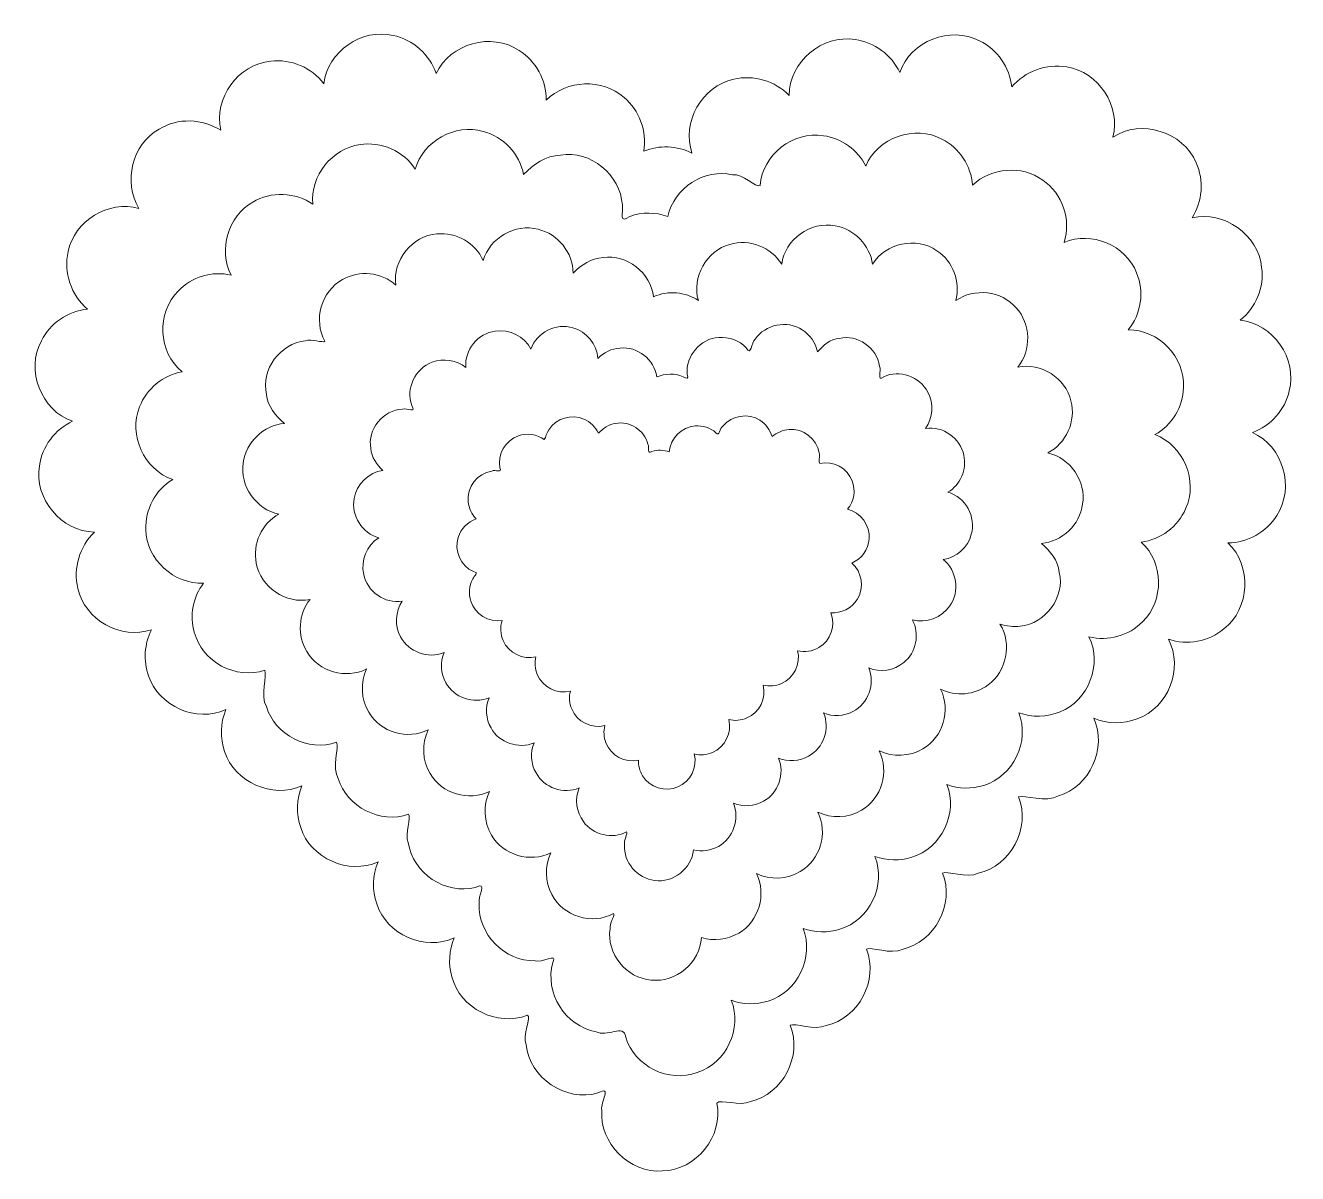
# Model space of a CAD drawing. Header units: centimetres. Extents: x -21.4 to 18.6, y -18.1 to 18.
import ezdxf

# ---------------------------------------------------------------- set-up
doc = ezdxf.new("R2010")
doc.units = ezdxf.units.CM
doc.header["$MEASUREMENT"] = 0
doc.layers.add('Layer 1', color=7, linetype='Continuous')

msp = doc.modelspace()

# ---------------------------------------------------------------- linework, layer by layer
at = {"layer": 'Layer 1', "color": 230, "lineweight": 0}
msp.add_open_spline([(14.52226, -1.30718), (15.0051, -2.22305), (14.51693, -3.47001), (13.54045, -3.81422), (13.54045, -3.81422), (13.10392, -3.98196), (12.60367, -3.97281), (12.17258, -3.79181), (12.17258, -3.79181), (12.60094, -4.72804), (12.05315, -5.93904), (11.06721, -6.23535), (11.06721, -6.23535), (10.68872, -6.45202), (9.98144, -6.20286), (9.81341, -6.2675), (9.81341, -6.2675), (10.20284, -7.23842), (9.56753, -8.43968), (8.54627, -8.66453), (8.54627, -8.66453), (8.20159, -8.83636), (7.54871, -8.57493), (7.42141, -8.6595), (7.42141, -8.6595), (7.81084, -9.63043), (7.17553, -10.83168), (6.15428, -11.05653), (6.15428, -11.05653), (5.80959, -11.22836), (5.15672, -10.96693), (5.02941, -11.0515), (5.02941, -11.0515), (5.41884, -12.02242), (4.78353, -13.22368), (3.76227, -13.44853), (3.76227, -13.44853), (3.41759, -13.62036), (2.76471, -13.35893), (2.63741, -13.4435), (2.63741, -13.4435), (3.02488, -14.41027), (2.39735, -15.60643), (1.38221, -15.83749), (1.38221, -15.83749), (1.06358, -16.01589), (0.44163, -15.73934), (0.33059, -15.89162), (0.33059, -15.89162), (0.54048, -16.9273), (-0.32225, -18.00016), (-1.37817, -18.01993), (-1.37817, -18.01993), (-2.41731, -18.10283), (-3.3731, -17.14466), (-3.28761, -16.10682), (-3.28761, -16.10682), (-3.34189, -15.84842), (-2.94499, -15.31549), (-3.41144, -15.57078), (-3.41144, -15.57078), (-4.42174, -15.86478), (-5.55722, -15.09514), (-5.66526, -14.05092), (-5.66526, -14.05092), (-5.78511, -13.76426), (-5.50108, -13.18497), (-5.62624, -13.12511), (-5.62624, -13.12511), (-6.57531, -13.50138), (-7.74556, -12.90787), (-8.00211, -11.92007), (-8.00211, -11.92007), (-8.11583, -11.52025), (-8.09093, -11.08274), (-7.92975, -10.69921), (-7.92975, -10.69921), (-8.85663, -11.11848), (-10.05094, -10.59441), (-10.36201, -9.62436), (-10.36201, -9.62436), (-10.51328, -9.20005), (-10.49697, -8.72047), (-10.32077, -8.30624), (-10.32077, -8.30624), (-11.24766, -8.7255), (-12.44197, -8.20144), (-12.75304, -7.23139), (-12.75304, -7.23139), (-12.90431, -6.80708), (-12.888, -6.3275), (-12.7118, -5.91326), (-12.7118, -5.91326), (-13.63813, -6.33224), (-14.8317, -5.80915), (-15.1435, -4.83999), (-15.1435, -4.83999), (-15.29505, -4.41614), (-15.27933, -3.93694), (-15.10387, -3.52276), (-15.10387, -3.52276), (-16.02777, -3.94198), (-17.21991, -3.42379), (-17.53506, -2.45783), (-17.53506, -2.45783), (-17.70601, -1.98893), (-17.6647, -1.45458), (-17.44089, -1.01046), (-17.44089, -1.01046), (-18.39995, -1.33719), (-19.53752, -0.70457), (-19.75549, 0.28777), (-19.75549, 0.28777), (-19.91345, 0.91788), (-19.70219, 1.60959), (-19.23645, 2.05992), (-19.23645, 2.05992), (-20.27872, 2.07454), (-21.14201, 3.11472), (-20.96342, 4.14178), (-20.96342, 4.14178), (-20.88275, 4.74483), (-20.4757, 5.28878), (-19.92206, 5.53991), (-19.92206, 5.53991), (-20.91168, 5.88152), (-21.40443, 7.14883), (-20.90476, 8.06892), (-20.90476, 8.06892), (-20.63268, 8.61975), (-20.06485, 9.00722), (-19.45333, 9.0627), (-19.45333, 9.0627), (-19.96469, 9.50216), (-20.21219, 10.21635), (-20.06173, 10.8748), (-20.06173, 10.8748), (-19.86503, 11.84411), (-18.78964, 12.49948), (-17.83769, 12.23308), (-17.83769, 12.23308), (-18.34178, 13.05821), (-18.0515, 14.2456), (-17.20266, 14.72306), (-17.20266, 14.72306), (-16.61898, 15.08374), (-15.83967, 15.05761), (-15.26763, 14.68635), (-15.26763, 14.68635), (-15.49882, 15.68984), (-14.71903, 16.76695), (-13.69275, 16.85803), (-13.69275, 16.85803), (-13.06353, 16.93867), (-12.40665, 16.65822), (-12.02642, 16.15109), (-12.02642, 16.15109), (-11.90403, 17.15806), (-10.83387, 17.90354), (-9.84686, 17.66633), (-9.84686, 17.66633), (-9.22655, 17.54314), (-8.69509, 17.07003), (-8.4949, 16.47096), (-8.4949, 16.47096), (-8.05423, 17.41794), (-6.74768, 17.77894), (-5.88369, 17.19185), (-5.88369, 17.19185), (-5.35897, 16.86422), (-5.0291, 16.25458), (-5.03904, 15.63637), (-5.03904, 15.63637), (-4.39103, 16.26984), (-3.27175, 16.32529), (-2.58881, 15.71638), (-2.58881, 15.71638), (-2.10563, 15.31448), (-1.86452, 14.64989), (-1.96872, 14.03127), (-1.96872, 14.03127), (-1.4837, 14.22773), (-0.92061, 14.20267), (-0.45373, 13.96771), (-0.45373, 13.96771), (-0.78413, 14.93293), (-0.141, 16.07785), (0.85997, 16.28835), (0.85997, 16.28835), (1.47515, 16.44276), (2.16072, 16.24249), (2.59823, 15.78383), (2.59823, 15.78383), (2.59833, 16.83491), (3.64397, 17.71526), (4.67963, 17.5355), (4.67963, 17.5355), (5.27949, 17.45563), (5.82134, 17.05302), (6.07449, 16.50389), (6.07449, 16.50389), (6.41399, 17.48819), (7.66901, 17.9811), (8.58823, 17.4949), (8.58823, 17.4949), (9.14253, 17.22734), (9.53604, 16.66169), (9.59605, 16.04934), (9.59605, 16.04934), (10.01764, 16.54073), (10.68793, 16.78929), (11.32599, 16.67819), (11.32599, 16.67819), (12.32245, 16.52586), (13.03109, 15.44581), (12.77721, 14.47087), (12.77721, 14.47087), (13.66465, 15.05075), (14.98583, 14.64378), (15.39222, 13.66452), (15.39222, 13.66452), (15.64734, 13.11253), (15.58906, 12.44156), (15.2659, 11.93005), (15.2659, 11.93005), (16.26638, 12.17072), (17.35005, 11.40271), (17.45232, 10.37844), (17.45232, 10.37844), (17.53901, 9.75491), (17.27083, 9.1), (16.77474, 8.71326), (16.77474, 8.71326), (17.80936, 8.61039), (18.58088, 7.50597), (18.3207, 6.49923), (18.3207, 6.49923), (18.19061, 5.90279), (17.7384, 5.392), (17.16342, 5.1879), (17.16342, 5.1879), (18.12309, 4.76362), (18.50667, 3.45483), (17.92712, 2.58001), (17.92712, 2.58001), (17.60732, 2.05394), (17.00597, 1.71734), (16.39067, 1.71677), (16.39067, 1.71677), (17.15208, 1.00333), (17.08864, -0.34856), (16.26343, -0.98718), (16.26343, -0.98718), (15.788, -1.38414), (15.10777, -1.5086), (14.52226, -1.30718)], degree=3, knots=[0, 0, 0, 0, 0.01538462, 0.01538462, 0.01538462, 0.01538462, 0.03076923, 0.03076923, 0.03076923, 0.03076923, 0.04615385, 0.04615385, 0.04615385, 0.04615385, 0.06153846, 0.06153846, 0.06153846, 0.06153846, 0.07692308, 0.07692308, 0.07692308, 0.07692308, 0.09230769, 0.09230769, 0.09230769, 0.09230769, 0.10769231, 0.10769231, 0.10769231, 0.10769231, 0.12307692, 0.12307692, 0.12307692, 0.12307692, 0.13846154, 0.13846154, 0.13846154, 0.13846154, 0.15384615, 0.15384615, 0.15384615, 0.15384615, 0.16923077, 0.16923077, 0.16923077, 0.16923077, 0.18461538, 0.18461538, 0.18461538, 0.18461538, 0.2, 0.2, 0.2, 0.2, 0.21538462, 0.21538462, 0.21538462, 0.21538462, 0.23076923, 0.23076923, 0.23076923, 0.23076923, 0.24615385, 0.24615385, 0.24615385, 0.24615385, 0.26153846, 0.26153846, 0.26153846, 0.26153846, 0.27692308, 0.27692308, 0.27692308, 0.27692308, 0.29230769, 0.29230769, 0.29230769, 0.29230769, 0.30769231, 0.30769231, 0.30769231, 0.30769231, 0.32307692, 0.32307692, 0.32307692, 0.32307692, 0.33846154, 0.33846154, 0.33846154, 0.33846154, 0.35384615, 0.35384615, 0.35384615, 0.35384615, 0.36923077, 0.36923077, 0.36923077, 0.36923077, 0.38461538, 0.38461538, 0.38461538, 0.38461538, 0.4, 0.4, 0.4, 0.4, 0.41538462, 0.41538462, 0.41538462, 0.41538462, 0.43076923, 0.43076923, 0.43076923, 0.43076923, 0.44615385, 0.44615385, 0.44615385, 0.44615385, 0.46153846, 0.46153846, 0.46153846, 0.46153846, 0.47692308, 0.47692308, 0.47692308, 0.47692308, 0.49230769, 0.49230769, 0.49230769, 0.49230769, 0.50769231, 0.50769231, 0.50769231, 0.50769231, 0.52307692, 0.52307692, 0.52307692, 0.52307692, 0.53846154, 0.53846154, 0.53846154, 0.53846154, 0.55384615, 0.55384615, 0.55384615, 0.55384615, 0.56923077, 0.56923077, 0.56923077, 0.56923077, 0.58461538, 0.58461538, 0.58461538, 0.58461538, 0.6, 0.6, 0.6, 0.6, 0.61538462, 0.61538462, 0.61538462, 0.61538462, 0.63076923, 0.63076923, 0.63076923, 0.63076923, 0.64615385, 0.64615385, 0.64615385, 0.64615385, 0.66153846, 0.66153846, 0.66153846, 0.66153846, 0.67692308, 0.67692308, 0.67692308, 0.67692308, 0.69230769, 0.69230769, 0.69230769, 0.69230769, 0.70769231, 0.70769231, 0.70769231, 0.70769231, 0.72307692, 0.72307692, 0.72307692, 0.72307692, 0.73846154, 0.73846154, 0.73846154, 0.73846154, 0.75384615, 0.75384615, 0.75384615, 0.75384615, 0.76923077, 0.76923077, 0.76923077, 0.76923077, 0.78461538, 0.78461538, 0.78461538, 0.78461538, 0.8, 0.8, 0.8, 0.8, 0.81538462, 0.81538462, 0.81538462, 0.81538462, 0.83076923, 0.83076923, 0.83076923, 0.83076923, 0.84615385, 0.84615385, 0.84615385, 0.84615385, 0.86153846, 0.86153846, 0.86153846, 0.86153846, 0.87692308, 0.87692308, 0.87692308, 0.87692308, 0.89230769, 0.89230769, 0.89230769, 0.89230769, 0.90769231, 0.90769231, 0.90769231, 0.90769231, 0.92307692, 0.92307692, 0.92307692, 0.92307692, 0.93846154, 0.93846154, 0.93846154, 0.93846154, 0.95384615, 0.95384615, 0.95384615, 0.95384615, 0.96923077, 0.96923077, 0.96923077, 0.96923077, 1, 1, 1, 1], dxfattribs=at)
at = {"layer": 'Layer 1', "color": 211, "lineweight": 0}
msp.add_open_spline([(12.02337, -1.22946), (12.45298, -2.08988), (12.01291, -3.23744), (11.11773, -3.5892), (11.11773, -3.5892), (10.70895, -3.76349), (10.23428, -3.77258), (9.81782, -3.61841), (9.81782, -3.61841), (10.17935, -4.51402), (9.6425, -5.62746), (8.71651, -5.90195), (8.71651, -5.90195), (8.342, -6.02323), (7.92745, -6.01451), (7.55814, -5.87809), (7.55814, -5.87809), (7.91967, -6.7737), (7.38282, -7.88714), (6.45683, -8.16163), (6.45683, -8.16163), (6.08232, -8.28291), (5.66777, -8.27419), (5.29846, -8.13778), (5.29846, -8.13778), (5.65999, -9.03338), (5.12314, -10.14683), (4.19715, -10.42131), (4.19715, -10.42131), (3.82264, -10.54259), (3.40809, -10.53387), (3.03878, -10.39746), (3.03878, -10.39746), (3.40031, -11.29306), (2.86346, -12.40651), (1.93747, -12.68099), (1.93747, -12.68099), (1.56296, -12.80227), (1.14841, -12.79355), (0.7791, -12.65714), (0.7791, -12.65714), (1.13448, -13.53978), (0.62035, -14.63731), (-0.28575, -14.92822), (-0.28575, -14.92822), (-1.17679, -15.26788), (-2.26596, -14.72905), (-2.53712, -13.81529), (-2.53712, -13.81529), (-2.57346, -13.38002), (-3.16109, -13.83977), (-3.46265, -13.6441), (-3.46265, -13.6441), (-4.43254, -13.48383), (-5.10385, -12.40951), (-4.82323, -11.46743), (-4.82323, -11.46743), (-4.66599, -11.14419), (-5.19738, -11.49859), (-5.38486, -11.41642), (-5.38486, -11.41642), (-6.33625, -11.44126), (-7.18529, -10.57585), (-7.14117, -9.625), (-7.14117, -9.625), (-7.20523, -9.40156), (-6.84765, -8.89715), (-7.25868, -9.11091), (-7.25868, -9.11091), (-8.19854, -9.35329), (-9.23366, -8.66069), (-9.37409, -7.70149), (-9.37409, -7.70149), (-9.50033, -7.43309), (-9.25507, -6.8921), (-9.36529, -6.81001), (-9.36529, -6.81001), (-10.24779, -7.11839), (-11.30198, -6.58275), (-11.57122, -5.68709), (-11.57122, -5.68709), (-11.77308, -5.35101), (-11.54649, -4.70817), (-11.62405, -4.5494), (-11.62405, -4.5494), (-12.50777, -4.85829), (-13.56339, -4.32057), (-13.8311, -3.42307), (-13.8311, -3.42307), (-14.0313, -3.0852), (-13.80653, -2.44654), (-13.87957, -2.2827), (-13.87957, -2.2827), (-14.78384, -2.59452), (-15.85819, -2.01753), (-16.09618, -1.09088), (-16.09618, -1.09088), (-16.24925, -0.56729), (-16.13828, 0.0233), (-15.80548, 0.45554), (-15.80548, 0.45554), (-16.73301, 0.40389), (-17.60091, 1.19912), (-17.61791, 2.13154), (-17.61791, 2.13154), (-17.65373, 2.76074), (-17.31616, 3.39085), (-16.77518, 3.71309), (-16.77518, 3.71309), (-17.67734, 4.01424), (-18.17942, 5.11606), (-17.81518, 5.99448), (-17.81518, 5.99448), (-17.60333, 6.56103), (-17.07835, 6.99309), (-16.48225, 7.09417), (-16.48225, 7.09417), (-17.23273, 7.70903), (-17.29242, 8.95085), (-16.60405, 9.63457), (-16.60405, 9.63457), (-16.18787, 10.07984), (-15.53056, 10.27454), (-14.93836, 10.13452), (-14.93836, 10.13452), (-15.35228, 10.92504), (-15.03565, 11.99158), (-14.2568, 12.42734), (-14.2568, 12.42734), (-13.68391, 12.77556), (-12.91918, 12.73941), (-12.36884, 12.36207), (-12.36884, 12.36207), (-12.45837, 13.24782), (-11.77107, 14.11902), (-10.88792, 14.23527), (-10.88792, 14.23527), (-10.22426, 14.34717), (-9.51504, 14.03319), (-9.15085, 13.46717), (-9.15085, 13.46717), (-8.90379, 14.34692), (-7.90112, 14.9071), (-7.02236, 14.65165), (-7.02236, 14.65165), (-6.38337, 14.49064), (-5.8673, 13.93935), (-5.74699, 13.29169), (-5.74699, 13.29169), (-5.44222, 13.62121), (-5.04627, 13.88234), (-4.58637, 13.90796), (-4.58637, 13.90796), (-3.64738, 14.06823), (-2.7053, 13.28211), (-2.64238, 12.34086), (-2.64238, 12.34086), (-2.60341, 12.09697), (-2.76507, 11.71736), (-2.40753, 11.97882), (-2.40753, 11.97882), (-2.02501, 12.11985), (-1.59313, 12.11406), (-1.21002, 11.97737), (-1.21002, 11.97737), (-1.02072, 12.86322), (-0.06436, 13.4959), (0.82452, 13.29016), (0.82452, 13.29016), (1.14231, 13.33368), (1.55177, 12.86243), (1.68901, 12.95365), (1.68901, 12.95365), (1.76075, 13.91374), (2.72951, 14.67354), (3.67895, 14.51469), (3.67895, 14.51469), (4.24375, 14.44097), (4.75687, 14.07085), (5.00817, 13.56015), (5.00817, 13.56015), (5.38146, 14.45474), (6.55246, 14.8676), (7.40459, 14.40647), (7.40459, 14.40647), (7.94851, 14.13687), (8.32539, 13.56734), (8.36294, 12.96167), (8.36294, 12.96167), (8.94855, 13.51194), (9.91373, 13.59912), (10.56932, 13.12253), (10.56932, 13.12253), (11.18845, 12.70512), (11.47478, 11.87009), (11.24338, 11.16033), (11.24338, 11.16033), (12.10068, 11.52792), (13.18703, 11.07548), (13.52274, 10.20384), (13.52274, 10.20384), (13.77307, 9.61718), (13.66507, 8.90012), (13.25465, 8.41216), (13.25465, 8.41216), (14.20809, 8.42963), (15.05097, 7.554), (14.99656, 6.60189), (14.99656, 6.60189), (14.98361, 5.99559), (14.62881, 5.41312), (14.09734, 5.12159), (14.09734, 5.12159), (14.99839, 4.79193), (15.46699, 3.65971), (15.06187, 2.7899), (15.06187, 2.7899), (14.82454, 2.22804), (14.27464, 1.81663), (13.66916, 1.74528), (13.66916, 1.74528), (14.37382, 1.10851), (14.3938, -0.09977), (13.71027, -0.75921), (13.71027, -0.75921), (13.28315, -1.20148), (12.61738, -1.38491), (12.02337, -1.22946)], degree=3, knots=[0, 0, 0, 0, 0.01724138, 0.01724138, 0.01724138, 0.01724138, 0.03448276, 0.03448276, 0.03448276, 0.03448276, 0.05172414, 0.05172414, 0.05172414, 0.05172414, 0.06896552, 0.06896552, 0.06896552, 0.06896552, 0.0862069, 0.0862069, 0.0862069, 0.0862069, 0.10344828, 0.10344828, 0.10344828, 0.10344828, 0.12068966, 0.12068966, 0.12068966, 0.12068966, 0.13793103, 0.13793103, 0.13793103, 0.13793103, 0.15517241, 0.15517241, 0.15517241, 0.15517241, 0.17241379, 0.17241379, 0.17241379, 0.17241379, 0.18965517, 0.18965517, 0.18965517, 0.18965517, 0.20689655, 0.20689655, 0.20689655, 0.20689655, 0.22413793, 0.22413793, 0.22413793, 0.22413793, 0.24137931, 0.24137931, 0.24137931, 0.24137931, 0.25862069, 0.25862069, 0.25862069, 0.25862069, 0.27586207, 0.27586207, 0.27586207, 0.27586207, 0.29310345, 0.29310345, 0.29310345, 0.29310345, 0.31034483, 0.31034483, 0.31034483, 0.31034483, 0.32758621, 0.32758621, 0.32758621, 0.32758621, 0.34482759, 0.34482759, 0.34482759, 0.34482759, 0.36206897, 0.36206897, 0.36206897, 0.36206897, 0.37931034, 0.37931034, 0.37931034, 0.37931034, 0.39655172, 0.39655172, 0.39655172, 0.39655172, 0.4137931, 0.4137931, 0.4137931, 0.4137931, 0.43103448, 0.43103448, 0.43103448, 0.43103448, 0.44827586, 0.44827586, 0.44827586, 0.44827586, 0.46551724, 0.46551724, 0.46551724, 0.46551724, 0.48275862, 0.48275862, 0.48275862, 0.48275862, 0.5, 0.5, 0.5, 0.5, 0.51724138, 0.51724138, 0.51724138, 0.51724138, 0.53448276, 0.53448276, 0.53448276, 0.53448276, 0.55172414, 0.55172414, 0.55172414, 0.55172414, 0.56896552, 0.56896552, 0.56896552, 0.56896552, 0.5862069, 0.5862069, 0.5862069, 0.5862069, 0.60344828, 0.60344828, 0.60344828, 0.60344828, 0.62068966, 0.62068966, 0.62068966, 0.62068966, 0.63793103, 0.63793103, 0.63793103, 0.63793103, 0.65517241, 0.65517241, 0.65517241, 0.65517241, 0.67241379, 0.67241379, 0.67241379, 0.67241379, 0.68965517, 0.68965517, 0.68965517, 0.68965517, 0.70689655, 0.70689655, 0.70689655, 0.70689655, 0.72413793, 0.72413793, 0.72413793, 0.72413793, 0.74137931, 0.74137931, 0.74137931, 0.74137931, 0.75862069, 0.75862069, 0.75862069, 0.75862069, 0.77586207, 0.77586207, 0.77586207, 0.77586207, 0.79310345, 0.79310345, 0.79310345, 0.79310345, 0.81034483, 0.81034483, 0.81034483, 0.81034483, 0.82758621, 0.82758621, 0.82758621, 0.82758621, 0.84482759, 0.84482759, 0.84482759, 0.84482759, 0.86206897, 0.86206897, 0.86206897, 0.86206897, 0.87931034, 0.87931034, 0.87931034, 0.87931034, 0.89655172, 0.89655172, 0.89655172, 0.89655172, 0.9137931, 0.9137931, 0.9137931, 0.9137931, 0.93103448, 0.93103448, 0.93103448, 0.93103448, 0.94827586, 0.94827586, 0.94827586, 0.94827586, 0.96551724, 0.96551724, 0.96551724, 0.96551724, 1, 1, 1, 1], dxfattribs=at)
at = {"layer": 'Layer 1', "color": 9, "lineweight": 0}
msp.add_open_spline([(9.22759, -0.83678), (9.60897, -1.44851), (9.44593, -2.32693), (8.85239, -2.74482), (8.85239, -2.74482), (8.43207, -3.06507), (7.83459, -3.11342), (7.36155, -2.88423), (7.36155, -2.88423), (7.68561, -3.53135), (7.43966, -4.39433), (6.80459, -4.75352), (6.80459, -4.75352), (6.39552, -5.00385), (5.86195, -5.02137), (5.43159, -4.81417), (5.43159, -4.81417), (5.75566, -5.4613), (5.50971, -6.32428), (4.87464, -6.68347), (4.87464, -6.68347), (4.46557, -6.9338), (3.93201, -6.95132), (3.50165, -6.74412), (3.50165, -6.74412), (3.82572, -7.39125), (3.57976, -8.25422), (2.94469, -8.61342), (2.94469, -8.61342), (2.53563, -8.86375), (2.00206, -8.88127), (1.5717, -8.67407), (1.5717, -8.67407), (1.89577, -9.3212), (1.64981, -10.18417), (1.01475, -10.54337), (1.01475, -10.54337), (0.66766, -10.75355), (0.23042, -10.80567), (-0.15652, -10.6838), (-0.15652, -10.6838), (-0.19085, -11.46994), (-0.95797, -12.11801), (-1.73881, -12.01966), (-1.73881, -12.01966), (-2.5209, -11.9644), (-3.14653, -11.1839), (-3.02813, -10.40882), (-3.02813, -10.40882), (-3.05662, -10.26002), (-2.85445, -9.95493), (-2.91683, -9.92875), (-2.91683, -9.92875), (-3.58607, -10.3015), (-4.51652, -10.02074), (-4.86038, -9.33262), (-4.86038, -9.33262), (-5.07791, -8.93239), (-5.08254, -8.42995), (-4.88582, -8.02076), (-4.88582, -8.02076), (-5.53289, -8.34447), (-6.39549, -8.09842), (-6.75459, -7.46355), (-6.75459, -7.46355), (-7.00503, -7.05432), (-7.02243, -6.52048), (-6.81498, -6.09003), (-6.81498, -6.09003), (-7.46205, -6.41373), (-8.32465, -6.16769), (-8.68375, -5.53281), (-8.68375, -5.53281), (-8.93419, -5.12358), (-8.95159, -4.58975), (-8.74414, -4.15929), (-8.74414, -4.15929), (-9.39121, -4.483), (-10.25381, -4.23695), (-10.61291, -3.60208), (-10.61291, -3.60208), (-10.86054, -3.19724), (-10.88068, -2.6704), (-10.67995, -2.24243), (-10.67995, -2.24243), (-11.32491, -2.57519), (-12.19357, -2.33172), (-12.55695, -1.69821), (-12.55695, -1.69821), (-12.86854, -1.19984), (-12.82708, -0.51376), (-12.45792, -0.05635), (-12.45792, -0.05635), (-13.2082, -0.2189), (-14.01815, 0.32071), (-14.14775, 1.08008), (-14.14775, 1.08008), (-14.27647, 1.67765), (-13.97318, 2.33275), (-13.43555, 2.62292), (-13.43555, 2.62292), (-14.15315, 2.76388), (-14.6735, 3.51047), (-14.55649, 4.23255), (-14.55649, 4.23255), (-14.47858, 4.87809), (-13.91447, 5.41874), (-13.26666, 5.47117), (-13.26666, 5.47117), (-13.54148, 5.70731), (-13.78864, 6.00742), (-13.82493, 6.38189), (-13.82493, 6.38189), (-14.01613, 7.16034), (-13.39257, 7.9905), (-12.60421, 8.07092), (-12.60421, 8.07092), (-12.41944, 8.13987), (-12.05131, 7.99744), (-11.98961, 8.05501), (-11.98961, 8.05501), (-12.3657, 8.71286), (-12.10674, 9.63484), (-11.43615, 9.99388), (-11.43615, 9.99388), (-10.91589, 10.30082), (-10.20878, 10.22685), (-9.76243, 9.82015), (-9.76243, 9.82015), (-9.87512, 10.59463), (-9.25127, 11.37287), (-8.46982, 11.42843), (-8.46982, 11.42843), (-7.87131, 11.49639), (-7.25749, 11.14269), (-7.01466, 10.59168), (-7.01466, 10.59168), (-6.81438, 11.30821), (-6.00448, 11.77023), (-5.28568, 11.57332), (-5.28568, 11.57332), (-4.66401, 11.43079), (-4.1898, 10.83412), (-4.18869, 10.19669), (-4.18869, 10.19669), (-3.93884, 10.45727), (-3.61842, 10.66271), (-3.24893, 10.68281), (-3.24893, 10.68281), (-2.49977, 10.80756), (-1.7447, 10.20094), (-1.66057, 9.45395), (-1.66057, 9.45395), (-1.21077, 9.65809), (-0.6638, 9.6121), (-0.25393, 9.33596), (-0.25393, 9.33596), (-0.46888, 10.06662), (0.00042, 10.90608), (0.7389, 11.09932), (0.7389, 11.09932), (1.34115, 11.28395), (2.0412, 11.01586), (2.36614, 10.47625), (2.36614, 10.47625), (2.46321, 11.25686), (3.27932, 11.84132), (4.04956, 11.68132), (4.04956, 11.68132), (4.64597, 11.58347), (5.14139, 11.07242), (5.22257, 10.47378), (5.22257, 10.47378), (5.62568, 11.14586), (6.60337, 11.35304), (7.24371, 10.89966), (7.24371, 10.89966), (7.74831, 10.57339), (7.99745, 9.91307), (7.83893, 9.33436), (7.83893, 9.33436), (8.41478, 9.73912), (9.27497, 9.64612), (9.73456, 9.10638), (9.73456, 9.10638), (10.2005, 8.60482), (10.22324, 7.76953), (9.78591, 7.24294), (9.78591, 7.24294), (10.51036, 7.39854), (11.29318, 6.90126), (11.457, 6.17804), (11.457, 6.17804), (11.62652, 5.55229), (11.31067, 4.83989), (10.73138, 4.54701), (10.73138, 4.54701), (11.43981, 4.39365), (11.94361, 3.64921), (11.82419, 2.93457), (11.82419, 2.93457), (11.74165, 2.29042), (11.17599, 1.75382), (10.52859, 1.70433), (10.52859, 1.70433), (10.80467, 1.46821), (11.05312, 1.16767), (11.08963, 0.79216), (11.08963, 0.79216), (11.28163, 0.01282), (10.65655, -0.81852), (9.86707, -0.89785), (9.86707, -0.89785), (9.65289, -0.92588), (9.43262, -0.90465), (9.22759, -0.83678)], degree=3, knots=[0, 0, 0, 0, 0.01818182, 0.01818182, 0.01818182, 0.01818182, 0.03636364, 0.03636364, 0.03636364, 0.03636364, 0.05454545, 0.05454545, 0.05454545, 0.05454545, 0.07272727, 0.07272727, 0.07272727, 0.07272727, 0.09090909, 0.09090909, 0.09090909, 0.09090909, 0.10909091, 0.10909091, 0.10909091, 0.10909091, 0.12727273, 0.12727273, 0.12727273, 0.12727273, 0.14545455, 0.14545455, 0.14545455, 0.14545455, 0.16363636, 0.16363636, 0.16363636, 0.16363636, 0.18181818, 0.18181818, 0.18181818, 0.18181818, 0.2, 0.2, 0.2, 0.2, 0.21818182, 0.21818182, 0.21818182, 0.21818182, 0.23636364, 0.23636364, 0.23636364, 0.23636364, 0.25454545, 0.25454545, 0.25454545, 0.25454545, 0.27272727, 0.27272727, 0.27272727, 0.27272727, 0.29090909, 0.29090909, 0.29090909, 0.29090909, 0.30909091, 0.30909091, 0.30909091, 0.30909091, 0.32727273, 0.32727273, 0.32727273, 0.32727273, 0.34545455, 0.34545455, 0.34545455, 0.34545455, 0.36363636, 0.36363636, 0.36363636, 0.36363636, 0.38181818, 0.38181818, 0.38181818, 0.38181818, 0.4, 0.4, 0.4, 0.4, 0.41818182, 0.41818182, 0.41818182, 0.41818182, 0.43636364, 0.43636364, 0.43636364, 0.43636364, 0.45454545, 0.45454545, 0.45454545, 0.45454545, 0.47272727, 0.47272727, 0.47272727, 0.47272727, 0.49090909, 0.49090909, 0.49090909, 0.49090909, 0.50909091, 0.50909091, 0.50909091, 0.50909091, 0.52727273, 0.52727273, 0.52727273, 0.52727273, 0.54545455, 0.54545455, 0.54545455, 0.54545455, 0.56363636, 0.56363636, 0.56363636, 0.56363636, 0.58181818, 0.58181818, 0.58181818, 0.58181818, 0.6, 0.6, 0.6, 0.6, 0.61818182, 0.61818182, 0.61818182, 0.61818182, 0.63636364, 0.63636364, 0.63636364, 0.63636364, 0.65454545, 0.65454545, 0.65454545, 0.65454545, 0.67272727, 0.67272727, 0.67272727, 0.67272727, 0.69090909, 0.69090909, 0.69090909, 0.69090909, 0.70909091, 0.70909091, 0.70909091, 0.70909091, 0.72727273, 0.72727273, 0.72727273, 0.72727273, 0.74545455, 0.74545455, 0.74545455, 0.74545455, 0.76363636, 0.76363636, 0.76363636, 0.76363636, 0.78181818, 0.78181818, 0.78181818, 0.78181818, 0.8, 0.8, 0.8, 0.8, 0.81818182, 0.81818182, 0.81818182, 0.81818182, 0.83636364, 0.83636364, 0.83636364, 0.83636364, 0.85454545, 0.85454545, 0.85454545, 0.85454545, 0.87272727, 0.87272727, 0.87272727, 0.87272727, 0.89090909, 0.89090909, 0.89090909, 0.89090909, 0.90909091, 0.90909091, 0.90909091, 0.90909091, 0.92727273, 0.92727273, 0.92727273, 0.92727273, 0.94545455, 0.94545455, 0.94545455, 0.94545455, 0.96363636, 0.96363636, 0.96363636, 0.96363636, 1, 1, 1, 1], dxfattribs=at)
at = {"layer": 'Layer 1', "color": 240, "lineweight": 0}
msp.add_open_spline([(6.47306, -0.69557), (6.71205, -1.13726), (6.59707, -1.73148), (6.20122, -2.04331), (6.20122, -2.04331), (5.90104, -2.2941), (5.46147, -2.36084), (5.10062, -2.20947), (5.10062, -2.20947), (5.31577, -2.70575), (5.08823, -3.33593), (4.60536, -3.57982), (4.60536, -3.57982), (4.32491, -3.73095), (3.97746, -3.74902), (3.68317, -3.62692), (3.68317, -3.62692), (3.89318, -4.11521), (3.68011, -4.73154), (3.21248, -4.98376), (3.21248, -4.98376), (2.92793, -5.14691), (2.56867, -5.17022), (2.26572, -5.04438), (2.26572, -5.04438), (2.47573, -5.53267), (2.26266, -6.149), (1.79503, -6.40121), (1.79503, -6.40121), (1.51048, -6.56437), (1.15122, -6.58767), (0.84826, -6.46183), (0.84826, -6.46183), (1.05828, -6.95012), (0.84521, -7.56645), (0.37757, -7.81866), (0.37757, -7.81866), (0.14145, -7.95352), (-0.14614, -7.99355), (-0.41044, -7.93029), (-0.41044, -7.93029), (-0.45862, -8.51643), (-1.04636, -8.98002), (-1.62735, -8.89098), (-1.62735, -8.89098), (-2.17051, -8.83513), (-2.60978, -8.31766), (-2.57758, -7.77277), (-2.57758, -7.77277), (-2.60089, -7.64495), (-2.4714, -7.39966), (-2.50697, -7.36655), (-2.50697, -7.36655), (-2.9623, -7.6025), (-3.56806, -7.46102), (-3.86562, -7.04217), (-3.86562, -7.04217), (-4.09023, -6.74416), (-4.14297, -6.32758), (-3.99879, -5.98324), (-3.99879, -5.98324), (-4.48702, -6.19298), (-5.10307, -5.97987), (-5.35521, -5.51238), (-5.35521, -5.51238), (-5.51845, -5.22771), (-5.54169, -4.86825), (-5.41567, -4.5652), (-5.41567, -4.5652), (-5.90302, -4.77452), (-6.51786, -4.56271), (-6.77071, -4.0967), (-6.77071, -4.0967), (-6.93572, -3.81176), (-6.95837, -3.45119), (-6.83254, -3.14718), (-6.83254, -3.14718), (-7.32077, -3.35692), (-7.93682, -3.14381), (-8.18896, -2.67632), (-8.18896, -2.67632), (-8.35293, -2.39054), (-8.37558, -2.02942), (-8.24797, -1.72563), (-8.24797, -1.72563), (-8.74442, -1.93819), (-9.36962, -1.71029), (-9.61367, -1.22995), (-9.61367, -1.22995), (-9.80305, -0.88539), (-9.77609, -0.44251), (-9.56044, -0.11589), (-9.56044, -0.11589), (-10.10412, -0.20405), (-10.66677, 0.18789), (-10.77188, 0.72838), (-10.77188, 0.72838), (-10.87318, 1.16163), (-10.67351, 1.64247), (-10.29557, 1.877), (-10.29557, 1.877), (-10.82036, 2.0129), (-11.17578, 2.58151), (-11.07061, 3.11268), (-11.07061, 3.11268), (-10.99806, 3.55936), (-10.61825, 3.9327), (-10.17004, 3.99709), (-10.17004, 3.99709), (-10.36447, 4.17994), (-10.52792, 4.41118), (-10.54754, 4.6855), (-10.54754, 4.6855), (-10.66891, 5.28554), (-10.15755, 5.89943), (-9.55188, 5.9213), (-9.55188, 5.9213), (-9.40125, 5.9602), (-9.1058, 5.79458), (-9.26432, 6.03946), (-9.26432, 6.03946), (-9.4553, 6.57006), (-9.15162, 7.21017), (-8.61849, 7.39667), (-8.61849, 7.39667), (-8.26979, 7.5314), (-7.85461, 7.46806), (-7.56244, 7.23465), (-7.56244, 7.23465), (-7.60736, 7.77958), (-7.17903, 8.30695), (-6.63671, 8.37477), (-6.63671, 8.37477), (-6.19339, 8.44702), (-5.72249, 8.20941), (-5.51716, 7.80973), (-5.51716, 7.80973), (-5.33712, 8.33082), (-4.72417, 8.6427), (-4.197, 8.47723), (-4.197, 8.47723), (-3.76925, 8.36069), (-3.44207, 7.95843), (-3.41358, 7.5162), (-3.41358, 7.5162), (-3.22257, 7.69757), (-2.98137, 7.82946), (-2.71362, 7.83988), (-2.71362, 7.83988), (-2.17176, 7.90713), (-1.63723, 7.4784), (-1.55876, 6.94238), (-1.55876, 6.94238), (-1.29269, 7.03216), (-0.99491, 7.06644), (-0.73455, 6.93794), (-0.73455, 6.93794), (-0.61672, 6.8729), (-0.55488, 6.86092), (-0.60573, 7.01845), (-0.60573, 7.01845), (-0.66078, 7.59099), (-0.1881, 8.14287), (0.38577, 8.17781), (0.38577, 8.17781), (0.70163, 8.18665), (1.03957, 8.09445), (1.2512, 7.84503), (1.2512, 7.84503), (1.41836, 7.57089), (1.39964, 8.01593), (1.53507, 8.11784), (1.53507, 8.11784), (1.84622, 8.5896), (2.54276, 8.72843), (3.01185, 8.41399), (3.01185, 8.41399), (3.25599, 8.26021), (3.43129, 8.00455), (3.49105, 7.72269), (3.49105, 7.72269), (3.66879, 7.9305), (3.89501, 8.11752), (4.17767, 8.145), (4.17767, 8.145), (4.74701, 8.28503), (5.35805, 7.8459), (5.44238, 7.27272), (5.44238, 7.27272), (5.51595, 7.14031), (5.33708, 6.76166), (5.57144, 6.94046), (5.57144, 6.94046), (6.06837, 7.17179), (6.71157, 6.94419), (6.9584, 6.45645), (6.9584, 6.45645), (7.15277, 6.10329), (7.11863, 5.64727), (6.88881, 5.31845), (6.88881, 5.31845), (7.42963, 5.40022), (7.98663, 5.00891), (8.09012, 4.47109), (8.09012, 4.47109), (8.19279, 4.02988), (7.98256, 3.54058), (7.59222, 3.31095), (7.59222, 3.31095), (8.14192, 3.15983), (8.48519, 2.53187), (8.32627, 1.98765), (8.32627, 1.98765), (8.22148, 1.57964), (7.85899, 1.25567), (7.44211, 1.19611), (7.44211, 1.19611), (7.87265, 0.8592), (7.96981, 0.18673), (7.6515, -0.25787), (7.6515, -0.25787), (7.4013, -0.63418), (6.9089, -0.81693), (6.47306, -0.69557)], degree=3, knots=[0, 0, 0, 0, 0.01754386, 0.01754386, 0.01754386, 0.01754386, 0.03508772, 0.03508772, 0.03508772, 0.03508772, 0.05263158, 0.05263158, 0.05263158, 0.05263158, 0.07017544, 0.07017544, 0.07017544, 0.07017544, 0.0877193, 0.0877193, 0.0877193, 0.0877193, 0.10526316, 0.10526316, 0.10526316, 0.10526316, 0.12280702, 0.12280702, 0.12280702, 0.12280702, 0.14035088, 0.14035088, 0.14035088, 0.14035088, 0.15789474, 0.15789474, 0.15789474, 0.15789474, 0.1754386, 0.1754386, 0.1754386, 0.1754386, 0.19298246, 0.19298246, 0.19298246, 0.19298246, 0.21052632, 0.21052632, 0.21052632, 0.21052632, 0.22807018, 0.22807018, 0.22807018, 0.22807018, 0.24561404, 0.24561404, 0.24561404, 0.24561404, 0.26315789, 0.26315789, 0.26315789, 0.26315789, 0.28070175, 0.28070175, 0.28070175, 0.28070175, 0.29824561, 0.29824561, 0.29824561, 0.29824561, 0.31578947, 0.31578947, 0.31578947, 0.31578947, 0.33333333, 0.33333333, 0.33333333, 0.33333333, 0.35087719, 0.35087719, 0.35087719, 0.35087719, 0.36842105, 0.36842105, 0.36842105, 0.36842105, 0.38596491, 0.38596491, 0.38596491, 0.38596491, 0.40350877, 0.40350877, 0.40350877, 0.40350877, 0.42105263, 0.42105263, 0.42105263, 0.42105263, 0.43859649, 0.43859649, 0.43859649, 0.43859649, 0.45614035, 0.45614035, 0.45614035, 0.45614035, 0.47368421, 0.47368421, 0.47368421, 0.47368421, 0.49122807, 0.49122807, 0.49122807, 0.49122807, 0.50877193, 0.50877193, 0.50877193, 0.50877193, 0.52631579, 0.52631579, 0.52631579, 0.52631579, 0.54385965, 0.54385965, 0.54385965, 0.54385965, 0.56140351, 0.56140351, 0.56140351, 0.56140351, 0.57894737, 0.57894737, 0.57894737, 0.57894737, 0.59649123, 0.59649123, 0.59649123, 0.59649123, 0.61403509, 0.61403509, 0.61403509, 0.61403509, 0.63157895, 0.63157895, 0.63157895, 0.63157895, 0.64912281, 0.64912281, 0.64912281, 0.64912281, 0.66666667, 0.66666667, 0.66666667, 0.66666667, 0.68421053, 0.68421053, 0.68421053, 0.68421053, 0.70175439, 0.70175439, 0.70175439, 0.70175439, 0.71929825, 0.71929825, 0.71929825, 0.71929825, 0.73684211, 0.73684211, 0.73684211, 0.73684211, 0.75438596, 0.75438596, 0.75438596, 0.75438596, 0.77192982, 0.77192982, 0.77192982, 0.77192982, 0.78947368, 0.78947368, 0.78947368, 0.78947368, 0.80701754, 0.80701754, 0.80701754, 0.80701754, 0.8245614, 0.8245614, 0.8245614, 0.8245614, 0.84210526, 0.84210526, 0.84210526, 0.84210526, 0.85964912, 0.85964912, 0.85964912, 0.85964912, 0.87719298, 0.87719298, 0.87719298, 0.87719298, 0.89473684, 0.89473684, 0.89473684, 0.89473684, 0.9122807, 0.9122807, 0.9122807, 0.9122807, 0.92982456, 0.92982456, 0.92982456, 0.92982456, 0.94736842, 0.94736842, 0.94736842, 0.94736842, 0.96491228, 0.96491228, 0.96491228, 0.96491228, 1, 1, 1, 1], dxfattribs=at)
at = {"layer": 'Layer 1', "color": 17, "lineweight": 0}
msp.add_open_spline([(3.90965, -0.47525), (4.07408, -0.8681), (3.90594, -1.361), (3.5354, -1.57105), (3.5354, -1.57105), (3.33606, -1.69049), (3.08924, -1.72604), (2.864, -1.66953), (2.864, -1.66953), (2.97397, -2.07769), (2.74713, -2.54072), (2.35629, -2.70298), (2.35629, -2.70298), (2.17738, -2.78272), (1.97202, -2.79828), (1.78223, -2.75131), (1.78223, -2.75131), (1.8922, -3.15947), (1.66535, -3.6225), (1.27451, -3.78475), (1.27451, -3.78475), (1.0956, -3.86449), (0.89025, -3.88005), (0.70046, -3.83308), (0.70046, -3.83308), (0.81042, -4.24124), (0.58358, -4.70427), (0.19274, -4.86652), (0.19274, -4.86652), (0.01383, -4.94627), (-0.19153, -4.96183), (-0.38132, -4.91486), (-0.38132, -4.91486), (-0.27001, -5.32663), (-0.50282, -5.79427), (-0.89928, -5.95236), (-0.89928, -5.95236), (-1.29029, -6.12724), (-1.79077, -5.96754), (-2.00744, -5.59772), (-2.00744, -5.59772), (-2.09697, -5.45283), (-2.14259, -5.28175), (-2.1392, -5.1116), (-2.1392, -5.1116), (-2.55503, -5.21089), (-3.01412, -4.96232), (-3.16066, -4.56172), (-3.16066, -4.56172), (-3.22645, -4.39129), (-3.23864, -4.2005), (-3.19416, -4.02324), (-3.19416, -4.02324), (-3.60921, -4.136), (-4.07821, -3.89759), (-4.23457, -3.49811), (-4.23457, -3.49811), (-4.30681, -3.32304), (-4.32161, -3.12476), (-4.27549, -2.94103), (-4.27549, -2.94103), (-4.69054, -3.05378), (-5.15954, -2.81537), (-5.3159, -2.41589), (-5.3159, -2.41589), (-5.38814, -2.24083), (-5.40294, -2.04255), (-5.35683, -1.85881), (-5.35683, -1.85881), (-5.76362, -1.96789), (-6.22503, -1.74322), (-6.38819, -1.35453), (-6.38819, -1.35453), (-6.47697, -1.15518), (-6.48904, -0.92308), (-6.42065, -0.71578), (-6.42065, -0.71578), (-6.8389, -0.78983), (-7.28107, -0.51963), (-7.40626, -0.11415), (-7.40626, -0.11415), (-7.48149, 0.11297), (-7.45738, 0.37333), (-7.34484, 0.58386), (-7.34484, 0.58386), (-7.30135, 0.68122), (-7.13192, 0.79334), (-7.32202, 0.8148), (-7.32202, 0.8148), (-7.72168, 0.98736), (-7.94029, 1.47694), (-7.80292, 1.88983), (-7.80292, 1.88983), (-7.72169, 2.15951), (-7.50402, 2.38187), (-7.2371, 2.47097), (-7.2371, 2.47097), (-7.37069, 2.62127), (-7.4738, 2.80427), (-7.48378, 3.00917), (-7.48378, 3.00917), (-7.55003, 3.45946), (-7.19659, 3.91172), (-6.7493, 3.97595), (-6.7493, 3.97595), (-6.65011, 4.02873), (-6.40231, 3.90297), (-6.49, 4.07979), (-6.49, 4.07979), (-6.5744, 4.49608), (-6.31425, 4.94604), (-5.91096, 5.07988), (-5.91096, 5.07988), (-5.64172, 5.17752), (-5.32808, 5.13109), (-5.09534, 4.96512), (-5.09534, 4.96512), (-5.04672, 5.02174), (-5.02556, 5.19129), (-4.9512, 5.27527), (-4.9512, 5.27527), (-4.72831, 5.63209), (-4.23772, 5.78138), (-3.8538, 5.60907), (-3.8538, 5.60907), (-3.65218, 5.52413), (-3.48543, 5.36153), (-3.39381, 5.16302), (-3.39381, 5.16302), (-3.24842, 5.31558), (-3.06939, 5.45079), (-2.85246, 5.47051), (-2.85246, 5.47051), (-2.41181, 5.5706), (-1.94033, 5.25485), (-1.83928, 4.81944), (-1.83928, 4.81944), (-1.78524, 4.72712), (-1.87476, 4.48872), (-1.71317, 4.59423), (-1.71317, 4.59423), (-1.53533, 4.64831), (-1.34101, 4.6422), (-1.16576, 4.5811), (-1.16576, 4.5811), (-1.13806, 5.00133), (-0.7761, 5.36442), (-0.35614, 5.39412), (-0.35614, 5.39412), (-0.12247, 5.40584), (0.1228, 5.34379), (0.29765, 5.1811), (0.29765, 5.1811), (0.41054, 5.04043), (0.42002, 5.33056), (0.51861, 5.38478), (0.51861, 5.38478), (0.78886, 5.72574), (1.31807, 5.81023), (1.68127, 5.57083), (1.68127, 5.57083), (1.86675, 5.45517), (2.00533, 5.26839), (2.0646, 5.05821), (2.0646, 5.05821), (2.21619, 5.18366), (2.39939, 5.27332), (2.59884, 5.28034), (2.59884, 5.28034), (3.04039, 5.32975), (3.47441, 4.98268), (3.53964, 4.54582), (3.53964, 4.54582), (3.58398, 4.44723), (3.50784, 4.24881), (3.56562, 4.2169), (3.56562, 4.2169), (3.97948, 4.31252), (4.4351, 4.06567), (4.58145, 3.66725), (4.58145, 3.66725), (4.69894, 3.3723), (4.64189, 3.01754), (4.43717, 2.77472), (4.43717, 2.77472), (4.84962, 2.68179), (5.1531, 2.26521), (5.11449, 1.84408), (5.11449, 1.84408), (5.09487, 1.5148), (4.87432, 1.20961), (4.56931, 1.08498), (4.56931, 1.08498), (4.89488, 0.81037), (4.96996, 0.29476), (4.73588, -0.06111), (4.73588, -0.06111), (4.56493, -0.33871), (4.23433, -0.50395), (3.90965, -0.47525)], degree=3, knots=[0, 0, 0, 0, 0.01960784, 0.01960784, 0.01960784, 0.01960784, 0.03921569, 0.03921569, 0.03921569, 0.03921569, 0.05882353, 0.05882353, 0.05882353, 0.05882353, 0.07843137, 0.07843137, 0.07843137, 0.07843137, 0.09803922, 0.09803922, 0.09803922, 0.09803922, 0.11764706, 0.11764706, 0.11764706, 0.11764706, 0.1372549, 0.1372549, 0.1372549, 0.1372549, 0.15686275, 0.15686275, 0.15686275, 0.15686275, 0.17647059, 0.17647059, 0.17647059, 0.17647059, 0.19607843, 0.19607843, 0.19607843, 0.19607843, 0.21568627, 0.21568627, 0.21568627, 0.21568627, 0.23529412, 0.23529412, 0.23529412, 0.23529412, 0.25490196, 0.25490196, 0.25490196, 0.25490196, 0.2745098, 0.2745098, 0.2745098, 0.2745098, 0.29411765, 0.29411765, 0.29411765, 0.29411765, 0.31372549, 0.31372549, 0.31372549, 0.31372549, 0.33333333, 0.33333333, 0.33333333, 0.33333333, 0.35294118, 0.35294118, 0.35294118, 0.35294118, 0.37254902, 0.37254902, 0.37254902, 0.37254902, 0.39215686, 0.39215686, 0.39215686, 0.39215686, 0.41176471, 0.41176471, 0.41176471, 0.41176471, 0.43137255, 0.43137255, 0.43137255, 0.43137255, 0.45098039, 0.45098039, 0.45098039, 0.45098039, 0.47058824, 0.47058824, 0.47058824, 0.47058824, 0.49019608, 0.49019608, 0.49019608, 0.49019608, 0.50980392, 0.50980392, 0.50980392, 0.50980392, 0.52941176, 0.52941176, 0.52941176, 0.52941176, 0.54901961, 0.54901961, 0.54901961, 0.54901961, 0.56862745, 0.56862745, 0.56862745, 0.56862745, 0.58823529, 0.58823529, 0.58823529, 0.58823529, 0.60784314, 0.60784314, 0.60784314, 0.60784314, 0.62745098, 0.62745098, 0.62745098, 0.62745098, 0.64705882, 0.64705882, 0.64705882, 0.64705882, 0.66666667, 0.66666667, 0.66666667, 0.66666667, 0.68627451, 0.68627451, 0.68627451, 0.68627451, 0.70588235, 0.70588235, 0.70588235, 0.70588235, 0.7254902, 0.7254902, 0.7254902, 0.7254902, 0.74509804, 0.74509804, 0.74509804, 0.74509804, 0.76470588, 0.76470588, 0.76470588, 0.76470588, 0.78431373, 0.78431373, 0.78431373, 0.78431373, 0.80392157, 0.80392157, 0.80392157, 0.80392157, 0.82352941, 0.82352941, 0.82352941, 0.82352941, 0.84313725, 0.84313725, 0.84313725, 0.84313725, 0.8627451, 0.8627451, 0.8627451, 0.8627451, 0.88235294, 0.88235294, 0.88235294, 0.88235294, 0.90196078, 0.90196078, 0.90196078, 0.90196078, 0.92156863, 0.92156863, 0.92156863, 0.92156863, 0.94117647, 0.94117647, 0.94117647, 0.94117647, 0.96078431, 0.96078431, 0.96078431, 0.96078431, 1, 1, 1, 1], dxfattribs=at)

doc.saveas('drawing.dxf')
